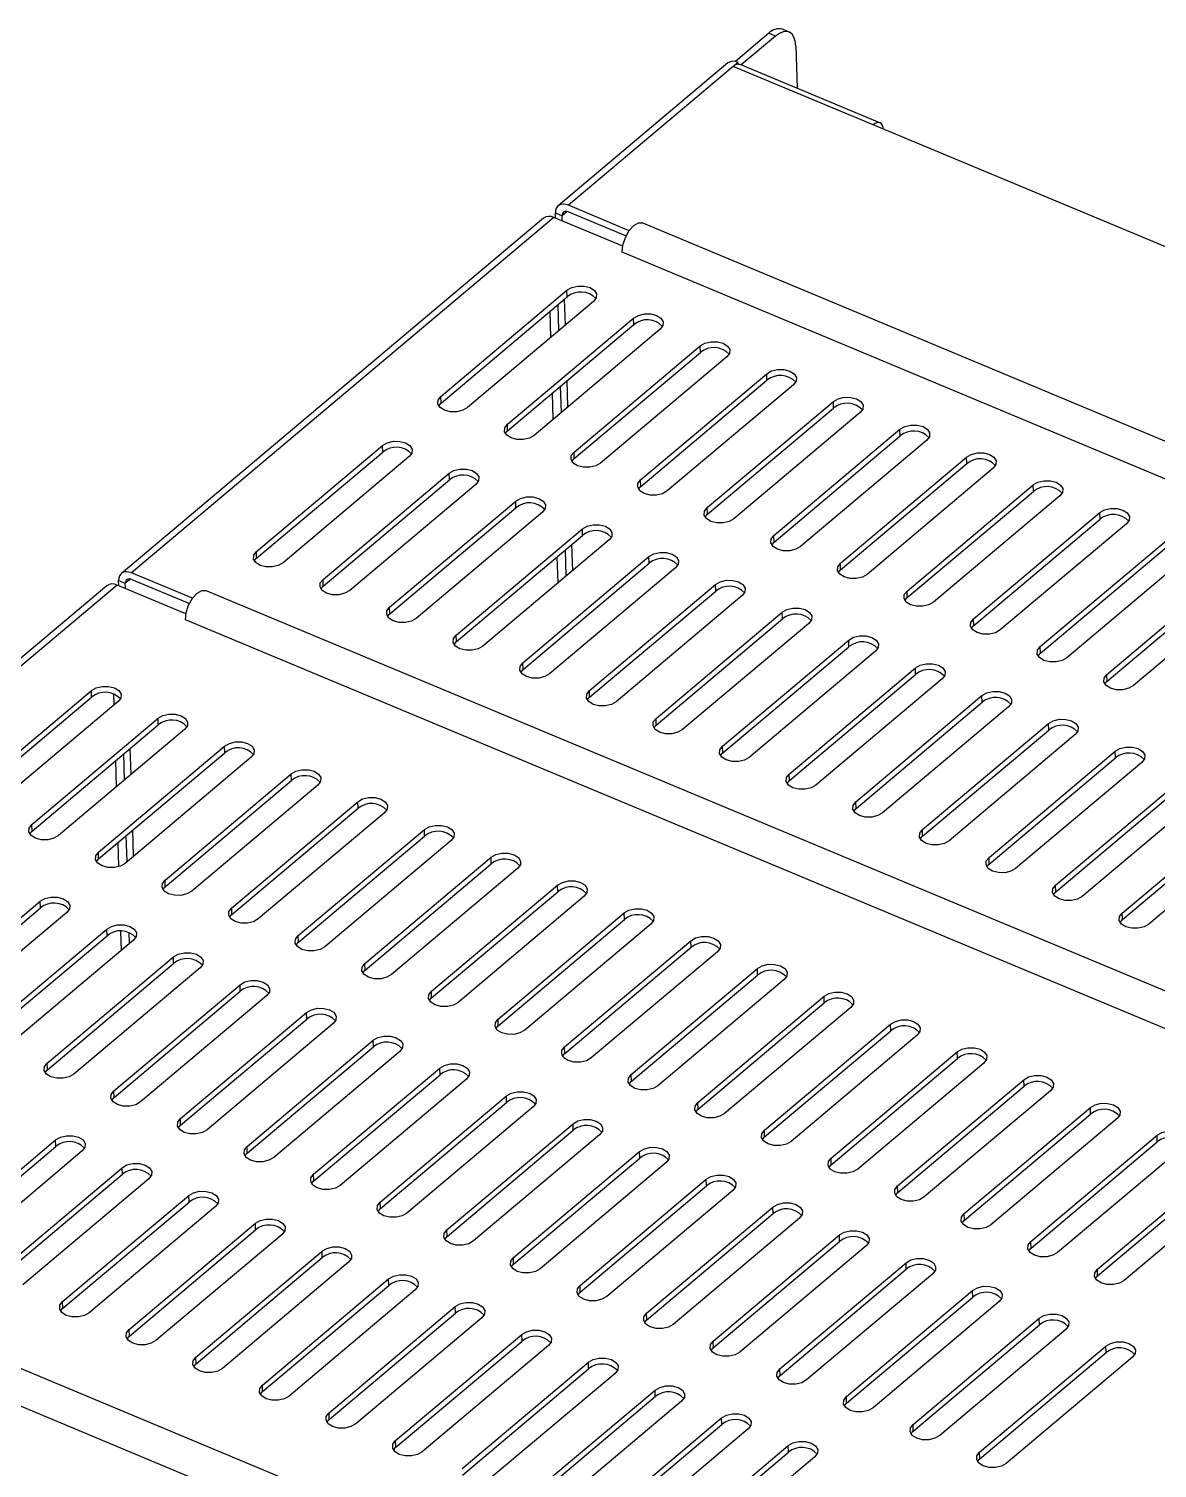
# Model space of a CAD drawing. Extents: x 0 to 841, y 0 to 594.
# Drawn here: x 682.89 to 717.11, y 159.68 to 203.32 of the extents above; entities that cross this region are included whole.
import ezdxf

# ---------------------------------------------------------------- set-up
doc = ezdxf.new("R2010")
doc.units = 0
doc.layers.get('0').update_dxf_attribs({"linetype": 'CONTINUOUS'})

msp = doc.modelspace()

# ---------------------------------------------------------------- linework, layer by layer
at = {"color": 7, "linetype": 'CONTINUOUS'}
for p, q in [((705.334, 203.182), (704.316, 202.326)), ((705.536, 203.098), (704.494, 202.222)), ((705.536, 203.098), (705.334, 203.182)), ((705.945, 203.22), (705.743, 203.305)), ((706.148, 202.793), (706.187, 201.516)), ((704.091, 202.282), (698.94, 197.949)), ((704.254, 202.176), (699.25, 197.967)), ((704.401, 202.3), (704.254, 202.176)), ((708.496, 200.406), (704.254, 202.176)), ((704.403, 202.246), (704.401, 202.3)), ((708.7, 200.467), (704.458, 202.237)), ((741.219, 186.754), (708.496, 200.406)), ((698.858, 197.735), (699.06, 197.651)), ((698.863, 197.573), (698.858, 197.735)), ((699.213, 197.78), (699.06, 197.651)), ((701.096, 197.197), (699.25, 197.967)), ((699.256, 197.766), (701.003, 197.038)), ((698.498, 197.578), (685.694, 186.806)), ((698.808, 197.595), (686.003, 186.824)), ((700.898, 196.723), (698.808, 197.595)), ((699.065, 197.488), (699.06, 197.651)), ((781.885, 163.889), (701.492, 197.431)), ((781.277, 163.003), (700.883, 196.544)), ((695.383, 192.172), (699.209, 195.391)), ((695.388, 191.971), (699.215, 195.19)), ((699.159, 194.332), (699.135, 195.123)), ((699.215, 195.19), (699.209, 195.391)), ((700.017, 195.053), (696.19, 191.834)), ((698.718, 193.96), (698.694, 194.752)), ((698.965, 194.168), (698.941, 194.96)), ((697.402, 191.329), (701.229, 194.548)), ((697.408, 191.129), (701.235, 194.348)), ((702.037, 194.211), (698.21, 190.992)), ((701.235, 194.348), (701.229, 194.548)), ((699.422, 190.486), (703.249, 193.705)), ((699.428, 190.286), (703.255, 193.505)), ((704.057, 193.368), (700.23, 190.149)), ((703.255, 193.505), (703.249, 193.705)), ((699.039, 191.688), (699.015, 192.48)), ((699.233, 191.852), (699.21, 192.644)), ((701.442, 189.643), (705.269, 192.862)), ((701.448, 189.443), (705.275, 192.662)), ((706.077, 192.525), (702.25, 189.306)), ((705.275, 192.662), (705.269, 192.862)), ((695.388, 191.971), (695.383, 192.172)), ((698.792, 191.481), (698.768, 192.272)), ((703.462, 188.801), (707.289, 192.02)), ((707.295, 191.819), (707.289, 192.02)), ((695.319, 191.889), (695.388, 191.971)), ((703.468, 188.6), (707.295, 191.819)), ((708.097, 191.682), (704.27, 188.463)), ((697.408, 191.129), (697.402, 191.329)), ((705.482, 187.958), (709.309, 191.177)), ((709.315, 190.977), (709.309, 191.177)), ((697.338, 191.046), (697.408, 191.129)), ((705.488, 187.758), (709.315, 190.977)), ((710.117, 190.84), (706.29, 187.621)), ((689.79, 187.467), (693.616, 190.686)), ((689.796, 187.267), (693.622, 190.486)), ((694.424, 190.349), (690.598, 187.13)), ((693.622, 190.486), (693.616, 190.686)), ((699.358, 190.203), (699.428, 190.286)), ((699.428, 190.286), (699.422, 190.486)), ((707.502, 187.115), (711.329, 190.334)), ((711.335, 190.134), (711.329, 190.334)), ((691.81, 186.624), (695.636, 189.843)), ((695.642, 189.643), (695.636, 189.843)), ((707.508, 186.915), (711.335, 190.134)), ((712.137, 189.997), (708.31, 186.778)), ((691.816, 186.424), (695.642, 189.643)), ((696.444, 189.506), (692.618, 186.287)), ((701.378, 189.361), (701.448, 189.443)), ((701.448, 189.443), (701.442, 189.643)), ((709.522, 186.272), (713.349, 189.491)), ((713.355, 189.291), (713.349, 189.491)), ((693.83, 185.781), (697.656, 189)), ((697.662, 188.8), (697.656, 189)), ((709.528, 186.072), (713.355, 189.291)), ((714.157, 189.154), (710.33, 185.935)), ((693.835, 185.581), (697.662, 188.8)), ((698.464, 188.663), (694.637, 185.444)), ((703.398, 188.518), (703.468, 188.6)), ((703.468, 188.6), (703.462, 188.801)), ((711.542, 185.43), (715.369, 188.649)), ((715.375, 188.448), (715.369, 188.649)), ((695.849, 184.939), (699.676, 188.158)), ((699.682, 187.957), (699.676, 188.158)), ((711.548, 185.229), (715.375, 188.448)), ((716.177, 188.311), (712.35, 185.092)), ((695.855, 184.738), (699.682, 187.957)), ((700.484, 187.82), (696.657, 184.601)), ((699.382, 186.893), (699.358, 187.685)), ((705.418, 187.675), (705.488, 187.758)), ((705.488, 187.758), (705.482, 187.958)), ((713.562, 184.587), (717.389, 187.806)), ((689.726, 187.184), (689.796, 187.267)), ((689.796, 187.267), (689.79, 187.467)), ((697.869, 184.096), (701.696, 187.315)), ((698.94, 186.522), (698.916, 187.313)), ((699.187, 186.729), (699.163, 187.521)), ((701.702, 187.115), (701.696, 187.315)), ((713.568, 184.387), (717.395, 187.606)), ((718.197, 187.469), (714.37, 184.25)), ((687.849, 186.054), (686.003, 186.824)), ((697.875, 183.896), (701.702, 187.115)), ((702.504, 186.978), (698.677, 183.759)), ((707.438, 186.832), (707.508, 186.915)), ((707.508, 186.915), (707.502, 187.115)), ((715.582, 183.744), (719.409, 186.963)), ((685.252, 186.435), (665.088, 169.473)), ((685.562, 186.452), (665.398, 169.491)), ((687.652, 185.581), (685.562, 186.452)), ((685.611, 186.592), (685.813, 186.508)), ((685.616, 186.43), (685.611, 186.592)), ((685.967, 186.637), (685.813, 186.508)), ((685.818, 186.346), (685.813, 186.508)), ((686.009, 186.624), (687.756, 185.895)), ((691.746, 186.341), (691.816, 186.424)), ((691.816, 186.424), (691.81, 186.624)), ((699.889, 183.253), (703.716, 186.472)), ((703.722, 186.272), (703.716, 186.472)), ((715.588, 183.544), (719.415, 186.763)), ((720.217, 186.626), (716.39, 183.407)), ((768.639, 152.746), (688.245, 186.288)), ((699.895, 183.053), (703.722, 186.272)), ((704.524, 186.135), (700.697, 182.916)), ((709.458, 185.99), (709.528, 186.072)), ((709.528, 186.072), (709.522, 186.272)), ((693.766, 185.499), (693.835, 185.581)), ((693.835, 185.581), (693.83, 185.781)), ((701.909, 182.41), (705.736, 185.629)), ((705.742, 185.429), (705.736, 185.629)), ((768.03, 151.86), (687.637, 185.402)), ((701.915, 182.21), (705.742, 185.429)), ((706.544, 185.292), (702.717, 182.073)), ((711.478, 185.147), (711.548, 185.229)), ((711.548, 185.229), (711.542, 185.43)), ((695.785, 184.656), (695.855, 184.738)), ((695.855, 184.738), (695.849, 184.939)), ((703.929, 181.568), (707.756, 184.787)), ((707.762, 184.586), (707.756, 184.787)), ((703.935, 181.367), (707.762, 184.586)), ((708.564, 184.449), (704.737, 181.23)), ((713.498, 184.304), (713.568, 184.387)), ((713.568, 184.387), (713.562, 184.587)), ((697.805, 183.813), (697.875, 183.896)), ((697.875, 183.896), (697.869, 184.096)), ((705.949, 180.725), (709.776, 183.944)), ((705.955, 180.525), (709.782, 183.744)), ((709.782, 183.744), (709.776, 183.944)), ((715.588, 183.544), (715.582, 183.744)), ((710.584, 183.607), (706.757, 180.388)), ((715.518, 183.461), (715.588, 183.544)), ((680.959, 180.038), (684.785, 183.257)), ((680.965, 179.838), (684.791, 183.057)), ((685.593, 182.92), (681.767, 179.701)), ((684.791, 183.057), (684.785, 183.257)), ((685.471, 182.817), (685.461, 183.147)), ((699.825, 182.97), (699.895, 183.053)), ((699.895, 183.053), (699.889, 183.253)), ((707.969, 179.882), (711.796, 183.101)), ((707.975, 179.682), (711.802, 182.901)), ((711.802, 182.901), (711.796, 183.101)), ((682.979, 179.196), (686.805, 182.415)), ((686.811, 182.214), (686.805, 182.415)), ((701.915, 182.21), (701.909, 182.41)), ((712.604, 182.764), (708.777, 179.545)), ((682.985, 178.995), (686.811, 182.214)), ((687.613, 182.078), (683.787, 178.858)), ((701.845, 182.128), (701.915, 182.21)), ((709.989, 179.039), (713.816, 182.258)), ((709.995, 178.839), (713.822, 182.058)), ((713.822, 182.058), (713.816, 182.258)), ((684.999, 178.353), (688.825, 181.572)), ((688.831, 181.372), (688.825, 181.572)), ((703.935, 181.367), (703.929, 181.568)), ((714.624, 181.921), (710.797, 178.702)), ((685.005, 178.153), (688.831, 181.372)), ((685.545, 180.338), (685.522, 181.13)), ((685.792, 180.546), (685.769, 181.337)), ((689.633, 181.235), (685.807, 178.016)), ((685.987, 180.709), (685.963, 181.501)), ((703.865, 181.285), (703.935, 181.367)), ((712.009, 178.197), (715.836, 181.416)), ((712.015, 177.996), (715.842, 181.215)), ((715.842, 181.215), (715.836, 181.416)), ((687.019, 177.51), (690.845, 180.729)), ((690.851, 180.529), (690.845, 180.729)), ((705.955, 180.525), (705.949, 180.725)), ((716.644, 181.078), (712.817, 177.859)), ((687.025, 177.31), (690.851, 180.529)), ((691.653, 180.392), (687.827, 177.173)), ((705.885, 180.442), (705.955, 180.525)), ((714.029, 177.354), (717.856, 180.573)), ((714.035, 177.154), (717.862, 180.373)), ((718.664, 180.236), (714.837, 177.017)), ((689.039, 176.667), (692.865, 179.886)), ((692.871, 179.686), (692.865, 179.886)), ((707.975, 179.682), (707.969, 179.882)), ((689.044, 176.467), (692.871, 179.686)), ((693.673, 179.549), (689.846, 176.33)), ((707.905, 179.599), (707.975, 179.682)), ((716.049, 176.511), (719.876, 179.73)), ((716.055, 176.311), (719.882, 179.53)), ((720.684, 179.393), (716.857, 176.174)), ((682.915, 178.913), (682.985, 178.995)), ((682.985, 178.995), (682.979, 179.196)), ((686.061, 178.23), (686.038, 179.022)), ((691.058, 175.825), (694.885, 179.044)), ((694.891, 178.843), (694.885, 179.044)), ((709.995, 178.839), (709.989, 179.039)), ((685.618, 177.918), (685.596, 178.65)), ((685.867, 178.066), (685.843, 178.858)), ((691.064, 175.624), (694.891, 178.843)), ((695.693, 178.706), (691.866, 175.487)), ((709.925, 178.757), (709.995, 178.839)), ((684.935, 178.07), (685.005, 178.153)), ((685.005, 178.153), (684.999, 178.353)), ((693.078, 174.982), (696.905, 178.201)), ((696.911, 178.001), (696.905, 178.201)), ((712.015, 177.996), (712.009, 178.197)), ((693.084, 174.782), (696.911, 178.001)), ((697.713, 177.864), (693.886, 174.645)), ((711.945, 177.914), (712.015, 177.996)), ((686.955, 177.227), (687.025, 177.31)), ((687.025, 177.31), (687.019, 177.51)), ((695.098, 174.139), (698.925, 177.358)), ((698.931, 177.158), (698.925, 177.358)), ((714.035, 177.154), (714.029, 177.354)), ((679.406, 173.648), (683.232, 176.867)), ((683.238, 176.667), (683.232, 176.867)), ((695.104, 173.939), (698.931, 177.158)), ((699.733, 177.021), (695.906, 173.802)), ((713.965, 177.071), (714.035, 177.154)), ((679.412, 173.448), (683.238, 176.667)), ((684.04, 176.53), (680.214, 173.311)), ((688.975, 176.385), (689.044, 176.467)), ((689.044, 176.467), (689.039, 176.667)), ((697.118, 173.296), (700.945, 176.515)), ((697.124, 173.096), (700.951, 176.315)), ((700.951, 176.315), (700.945, 176.515)), ((715.985, 176.228), (716.055, 176.311)), ((716.055, 176.311), (716.049, 176.511)), ((681.426, 172.805), (685.252, 176.024)), ((685.258, 175.824), (685.252, 176.024)), ((685.694, 175.379), (685.677, 175.955)), ((685.941, 175.587), (685.931, 175.913)), ((701.753, 176.178), (697.926, 172.959)), ((681.432, 172.605), (685.258, 175.824)), ((686.06, 175.687), (682.234, 172.468)), ((690.994, 175.542), (691.064, 175.624)), ((691.064, 175.624), (691.058, 175.825)), ((699.138, 172.454), (702.965, 175.673)), ((699.144, 172.253), (702.971, 175.472)), ((702.971, 175.472), (702.965, 175.673)), ((683.446, 171.963), (687.272, 175.182)), ((687.278, 174.981), (687.272, 175.182)), ((703.773, 175.335), (699.946, 172.116)), ((683.452, 171.762), (687.278, 174.981)), ((688.08, 174.845), (684.254, 171.626)), ((693.014, 174.699), (693.084, 174.782)), ((693.084, 174.782), (693.078, 174.982)), ((701.158, 171.611), (704.985, 174.83)), ((701.164, 171.411), (704.991, 174.63)), ((704.991, 174.63), (704.985, 174.83)), ((685.466, 171.12), (689.292, 174.339)), ((685.472, 170.92), (689.298, 174.139)), ((689.298, 174.139), (689.292, 174.339)), ((695.104, 173.939), (695.098, 174.139)), ((705.793, 174.493), (701.966, 171.274)), ((690.1, 174.002), (686.274, 170.783)), ((695.034, 173.856), (695.104, 173.939)), ((703.178, 170.768), (707.005, 173.987)), ((703.184, 170.568), (707.011, 173.787)), ((707.011, 173.787), (707.005, 173.987)), ((687.486, 170.277), (691.312, 173.496)), ((687.491, 170.077), (691.318, 173.296)), ((691.318, 173.296), (691.312, 173.496)), ((697.124, 173.096), (697.118, 173.296)), ((707.813, 173.65), (703.986, 170.431)), ((692.12, 173.159), (688.293, 169.94)), ((697.054, 173.014), (697.124, 173.096)), ((705.198, 169.925), (709.025, 173.144)), ((705.204, 169.725), (709.031, 172.944)), ((709.833, 172.807), (706.006, 169.588)), ((709.031, 172.944), (709.025, 173.144)), ((689.505, 169.434), (693.332, 172.653)), ((689.511, 169.234), (693.338, 172.453)), ((693.338, 172.453), (693.332, 172.653)), ((699.144, 172.253), (699.138, 172.454)), ((683.452, 171.762), (683.446, 171.963)), ((694.14, 172.316), (690.313, 169.097)), ((699.074, 172.171), (699.144, 172.253)), ((707.218, 169.083), (711.045, 172.302)), ((707.224, 168.882), (711.051, 172.101)), ((711.853, 171.964), (708.026, 168.745)), ((711.051, 172.101), (711.045, 172.302)), ((683.382, 171.68), (683.452, 171.762)), ((691.525, 168.592), (695.352, 171.811)), ((691.531, 168.391), (695.358, 171.61)), ((695.358, 171.61), (695.352, 171.811)), ((701.164, 171.411), (701.158, 171.611)), ((685.472, 170.92), (685.466, 171.12)), ((696.16, 171.473), (692.333, 168.254)), ((701.094, 171.328), (701.164, 171.411)), ((709.238, 168.24), (713.065, 171.459)), ((709.244, 168.04), (713.071, 171.259)), ((713.873, 171.122), (710.046, 167.903)), ((713.071, 171.259), (713.065, 171.459)), ((685.402, 170.837), (685.472, 170.92)), ((693.545, 167.749), (697.372, 170.968)), ((693.551, 167.549), (697.378, 170.768)), ((698.18, 170.631), (694.353, 167.412)), ((697.378, 170.768), (697.372, 170.968)), ((703.184, 170.568), (703.178, 170.768)), ((687.491, 170.077), (687.486, 170.277)), ((703.114, 170.485), (703.184, 170.568)), ((711.258, 167.397), (715.085, 170.616)), ((711.264, 167.197), (715.091, 170.416)), ((715.893, 170.279), (712.066, 167.06)), ((715.091, 170.416), (715.085, 170.616)), ((687.422, 169.994), (687.491, 170.077)), ((695.565, 166.906), (699.392, 170.125)), ((695.571, 166.706), (699.398, 169.925)), ((700.2, 169.788), (696.373, 166.569)), ((699.398, 169.925), (699.392, 170.125)), ((705.204, 169.725), (705.198, 169.925)), ((713.278, 166.554), (717.105, 169.773)), ((717.111, 169.573), (717.105, 169.773)), ((679.873, 166.415), (683.699, 169.634)), ((679.879, 166.215), (683.705, 169.434)), ((683.705, 169.434), (683.699, 169.634)), ((689.511, 169.234), (689.505, 169.434)), ((705.134, 169.643), (705.204, 169.725)), ((713.284, 166.354), (717.111, 169.573)), ((717.913, 169.436), (714.086, 166.217)), ((748.034, 135.413), (667.64, 168.955)), ((684.507, 169.297), (680.681, 166.078)), ((689.441, 169.152), (689.511, 169.234)), ((697.585, 166.063), (701.412, 169.282)), ((697.591, 165.863), (701.418, 169.082)), ((702.22, 168.945), (698.393, 165.726)), ((701.418, 169.082), (701.412, 169.282)), ((707.154, 168.8), (707.224, 168.882)), ((707.224, 168.882), (707.218, 169.083)), ((715.298, 165.711), (719.124, 168.931)), ((681.893, 165.572), (685.719, 168.791)), ((681.899, 165.372), (685.725, 168.591)), ((686.527, 168.454), (682.701, 165.235)), ((685.725, 168.591), (685.719, 168.791)), ((691.531, 168.391), (691.525, 168.592)), ((715.304, 165.511), (719.13, 168.73)), ((719.932, 168.593), (716.106, 165.374)), ((747.425, 134.527), (667.031, 168.068)), ((691.461, 168.309), (691.531, 168.391)), ((699.605, 165.221), (703.432, 168.44)), ((699.611, 165.02), (703.438, 168.239)), ((704.24, 168.102), (700.413, 164.883)), ((703.438, 168.239), (703.432, 168.44)), ((709.174, 167.957), (709.244, 168.04)), ((709.244, 168.04), (709.238, 168.24)), ((683.913, 164.73), (687.739, 167.949)), ((683.919, 164.529), (687.745, 167.748)), ((688.547, 167.612), (684.721, 164.393)), ((687.745, 167.748), (687.739, 167.949)), ((693.551, 167.549), (693.545, 167.749)), ((701.625, 164.378), (705.452, 167.597)), ((705.458, 167.397), (705.452, 167.597)), ((693.481, 167.466), (693.551, 167.549)), ((701.631, 164.178), (705.458, 167.397)), ((706.26, 167.26), (702.433, 164.041)), ((711.194, 167.114), (711.264, 167.197)), ((711.264, 167.197), (711.258, 167.397)), ((685.932, 163.887), (689.759, 167.106)), ((685.938, 163.687), (689.765, 166.906)), ((690.567, 166.769), (686.74, 163.55)), ((689.765, 166.906), (689.759, 167.106)), ((695.501, 166.623), (695.571, 166.706)), ((695.571, 166.706), (695.565, 166.906)), ((703.645, 163.535), (707.472, 166.754)), ((707.478, 166.554), (707.472, 166.754)), ((687.952, 163.044), (691.779, 166.263)), ((691.785, 166.063), (691.779, 166.263)), ((703.651, 163.335), (707.478, 166.554)), ((708.28, 166.417), (704.453, 163.198)), ((713.214, 166.272), (713.284, 166.354)), ((713.284, 166.354), (713.278, 166.554)), ((687.958, 162.844), (691.785, 166.063)), ((692.587, 165.926), (688.76, 162.707)), ((697.521, 165.781), (697.591, 165.863)), ((697.591, 165.863), (697.585, 166.063)), ((705.665, 162.692), (709.492, 165.911)), ((709.498, 165.711), (709.492, 165.911)), ((689.972, 162.201), (693.799, 165.42)), ((693.805, 165.22), (693.799, 165.42)), ((705.671, 162.492), (709.498, 165.711)), ((710.3, 165.574), (706.473, 162.355)), ((715.234, 165.429), (715.304, 165.511)), ((715.304, 165.511), (715.298, 165.711)), ((689.978, 162.001), (693.805, 165.22)), ((694.607, 165.083), (690.78, 161.864)), ((699.541, 164.938), (699.611, 165.02)), ((699.611, 165.02), (699.605, 165.221)), ((707.685, 161.85), (711.512, 165.069)), ((711.518, 164.868), (711.512, 165.069)), ((683.849, 164.447), (683.919, 164.529)), ((683.919, 164.529), (683.913, 164.73)), ((691.992, 161.359), (695.819, 164.578)), ((695.825, 164.377), (695.819, 164.578)), ((707.691, 161.649), (711.518, 164.868)), ((712.32, 164.731), (708.493, 161.512)), ((691.998, 161.158), (695.825, 164.377)), ((696.627, 164.241), (692.8, 161.021)), ((701.561, 164.095), (701.631, 164.178)), ((701.631, 164.178), (701.625, 164.378)), ((709.705, 161.007), (713.532, 164.226)), ((713.538, 164.026), (713.532, 164.226)), ((685.869, 163.604), (685.938, 163.687)), ((685.938, 163.687), (685.932, 163.887)), ((694.012, 160.516), (697.839, 163.735)), ((697.845, 163.535), (697.839, 163.735)), ((709.711, 160.807), (713.538, 164.026)), ((714.34, 163.889), (710.513, 160.67)), ((694.018, 160.316), (697.845, 163.535)), ((698.647, 163.398), (694.82, 160.179)), ((703.581, 163.252), (703.651, 163.335)), ((703.651, 163.335), (703.645, 163.535)), ((711.725, 160.164), (715.552, 163.383)), ((715.558, 163.183), (715.552, 163.383)), ((687.888, 162.761), (687.958, 162.844)), ((687.958, 162.844), (687.952, 163.044)), ((696.032, 159.673), (699.859, 162.892)), ((699.865, 162.692), (699.859, 162.892)), ((711.731, 159.964), (715.558, 163.183)), ((716.36, 163.046), (712.533, 159.827)), ((696.038, 159.473), (699.865, 162.692)), ((700.667, 162.555), (696.84, 159.336)), ((705.601, 162.41), (705.671, 162.492)), ((705.671, 162.492), (705.665, 162.692)), ((689.908, 161.919), (689.978, 162.001)), ((689.978, 162.001), (689.972, 162.201)), ((698.052, 158.83), (701.879, 162.049)), ((701.885, 161.849), (701.879, 162.049)), ((698.058, 158.63), (701.885, 161.849)), ((702.687, 161.712), (698.86, 158.493)), ((707.621, 161.567), (707.691, 161.649)), ((707.691, 161.649), (707.685, 161.85)), ((691.928, 161.076), (691.998, 161.158)), ((691.998, 161.158), (691.992, 161.359)), ((700.072, 157.988), (703.899, 161.207)), ((703.905, 161.006), (703.899, 161.207)), ((700.078, 157.787), (703.905, 161.006)), ((704.707, 160.869), (700.88, 157.65)), ((709.641, 160.724), (709.711, 160.807)), ((709.711, 160.807), (709.705, 161.007)), ((693.948, 160.233), (694.018, 160.316)), ((694.018, 160.316), (694.012, 160.516)), ((702.092, 157.145), (705.919, 160.364)), ((702.098, 156.945), (705.925, 160.164)), ((705.925, 160.164), (705.919, 160.364)), ((711.731, 159.964), (711.725, 160.164)), ((706.727, 160.027), (702.9, 156.808)), ((711.661, 159.881), (711.731, 159.964))]:
    msp.add_line(p, q, dxfattribs=at)
at = {"color": 7, "linetype": 'CONTINUOUS', "flags": 128}
for points in [[(706.148, 202.793), (706.132, 202.939), (706.094, 203.061), (706.036, 203.154), (705.959, 203.214), (705.867, 203.238), (705.763, 203.227), (705.651, 203.179), (705.536, 203.098)], [(704.403, 202.246), (704.436, 202.244), (704.458, 202.237)], [(708.801, 200.279), (708.794, 200.327), (708.775, 200.388), (708.746, 200.434), (708.708, 200.464), (708.661, 200.476), (708.609, 200.471), (708.554, 200.447), (708.496, 200.406)], [(699.25, 197.967), (699.171, 197.992), (699.096, 198.001), (699.027, 197.993), (698.968, 197.969), (698.919, 197.929), (698.884, 197.875), (698.863, 197.81), (698.858, 197.735)], [(699.256, 197.766), (699.217, 197.779), (699.179, 197.783), (699.145, 197.78), (699.115, 197.767), (699.091, 197.748), (699.073, 197.721), (699.063, 197.688), (699.06, 197.651)], [(700.883, 196.544), (700.905, 196.759), (700.98, 196.989), (701.096, 197.198), (701.236, 197.354), (701.378, 197.435), (701.492, 197.431)], [(699.209, 195.391), (699.353, 195.473), (699.536, 195.516), (699.731, 195.515), (699.908, 195.47), (700.04, 195.386), (700.107, 195.278), (700.099, 195.161), (700.017, 195.053)], [(701.229, 194.548), (701.373, 194.63), (701.556, 194.674), (701.751, 194.673), (701.928, 194.627), (702.06, 194.544), (702.127, 194.435), (702.119, 194.318), (702.037, 194.211)], [(703.249, 193.705), (703.393, 193.787), (703.576, 193.831), (703.77, 193.83), (703.947, 193.784), (704.08, 193.701), (704.147, 193.592), (704.139, 193.476), (704.057, 193.368)], [(705.269, 192.862), (705.412, 192.944), (705.596, 192.988), (705.79, 192.987), (705.967, 192.941), (706.1, 192.858), (706.167, 192.75), (706.159, 192.633), (706.077, 192.525)], [(696.19, 191.834), (696.047, 191.753), (695.864, 191.709), (695.669, 191.71), (695.492, 191.755), (695.36, 191.839), (695.293, 191.947), (695.301, 192.064), (695.383, 192.172)], [(707.289, 192.02), (707.432, 192.101), (707.615, 192.145), (707.81, 192.144), (707.987, 192.099), (708.12, 192.015), (708.187, 191.907), (708.179, 191.79), (708.097, 191.682)], [(698.21, 190.992), (698.067, 190.91), (697.884, 190.866), (697.689, 190.867), (697.512, 190.913), (697.38, 190.996), (697.313, 191.104), (697.321, 191.221), (697.402, 191.329)], [(709.309, 191.177), (709.452, 191.259), (709.635, 191.303), (709.83, 191.302), (710.007, 191.256), (710.139, 191.173), (710.207, 191.064), (710.199, 190.947), (710.117, 190.84)], [(693.616, 190.686), (693.76, 190.768), (693.943, 190.812), (694.138, 190.811), (694.315, 190.765), (694.447, 190.682), (694.514, 190.573), (694.506, 190.456), (694.424, 190.349)], [(700.23, 190.149), (700.087, 190.067), (699.904, 190.023), (699.709, 190.024), (699.532, 190.07), (699.4, 190.153), (699.333, 190.262), (699.34, 190.378), (699.422, 190.486)], [(711.329, 190.334), (711.472, 190.416), (711.655, 190.46), (711.85, 190.459), (712.027, 190.413), (712.159, 190.33), (712.227, 190.221), (712.219, 190.105), (712.137, 189.997)], [(695.636, 189.843), (695.78, 189.925), (695.963, 189.969), (696.158, 189.968), (696.335, 189.922), (696.467, 189.839), (696.534, 189.73), (696.526, 189.614), (696.444, 189.506)], [(702.25, 189.306), (702.107, 189.224), (701.924, 189.18), (701.729, 189.181), (701.552, 189.227), (701.42, 189.31), (701.353, 189.419), (701.36, 189.536), (701.442, 189.643)], [(713.349, 189.491), (713.492, 189.573), (713.675, 189.617), (713.87, 189.616), (714.047, 189.57), (714.179, 189.487), (714.247, 189.379), (714.239, 189.262), (714.157, 189.154)], [(697.656, 189), (697.8, 189.082), (697.983, 189.126), (698.178, 189.125), (698.355, 189.079), (698.487, 188.996), (698.554, 188.888), (698.546, 188.771), (698.464, 188.663)], [(704.27, 188.463), (704.127, 188.382), (703.944, 188.338), (703.749, 188.339), (703.572, 188.384), (703.44, 188.468), (703.372, 188.576), (703.38, 188.693), (703.462, 188.801)], [(715.369, 188.649), (715.512, 188.73), (715.695, 188.774), (715.89, 188.773), (716.067, 188.728), (716.199, 188.644), (716.267, 188.536), (716.259, 188.419), (716.177, 188.311)], [(699.676, 188.158), (699.82, 188.24), (700.003, 188.283), (700.198, 188.282), (700.375, 188.237), (700.507, 188.153), (700.574, 188.045), (700.566, 187.928), (700.484, 187.82)], [(706.29, 187.621), (706.147, 187.539), (705.964, 187.495), (705.769, 187.496), (705.592, 187.542), (705.46, 187.625), (705.392, 187.733), (705.4, 187.85), (705.482, 187.958)], [(690.598, 187.13), (690.454, 187.048), (690.271, 187.004), (690.076, 187.005), (689.899, 187.051), (689.767, 187.134), (689.7, 187.242), (689.708, 187.359), (689.79, 187.467)], [(701.696, 187.315), (701.84, 187.397), (702.023, 187.441), (702.217, 187.44), (702.394, 187.394), (702.527, 187.311), (702.594, 187.202), (702.586, 187.085), (702.504, 186.978)], [(686.003, 186.824), (685.925, 186.849), (685.85, 186.858), (685.781, 186.85), (685.721, 186.826), (685.673, 186.786), (685.638, 186.732), (685.617, 186.667), (685.611, 186.592)], [(708.31, 186.778), (708.167, 186.696), (707.984, 186.652), (707.789, 186.653), (707.612, 186.699), (707.48, 186.782), (707.412, 186.891), (707.42, 187.007), (707.502, 187.115)], [(686.009, 186.624), (685.97, 186.636), (685.933, 186.641), (685.898, 186.637), (685.868, 186.625), (685.844, 186.605), (685.827, 186.578), (685.816, 186.545), (685.813, 186.508)], [(692.618, 186.287), (692.474, 186.205), (692.291, 186.161), (692.096, 186.162), (691.919, 186.208), (691.787, 186.291), (691.72, 186.4), (691.728, 186.517), (691.81, 186.624)], [(703.716, 186.472), (703.859, 186.554), (704.043, 186.598), (704.237, 186.597), (704.414, 186.551), (704.547, 186.468), (704.614, 186.359), (704.606, 186.243), (704.524, 186.135)], [(687.637, 185.402), (687.659, 185.617), (687.734, 185.846), (687.85, 186.055), (687.99, 186.212), (688.132, 186.292), (688.245, 186.288)], [(710.33, 185.935), (710.187, 185.853), (710.004, 185.809), (709.809, 185.81), (709.632, 185.856), (709.5, 185.939), (709.432, 186.048), (709.44, 186.165), (709.522, 186.272)], [(694.637, 185.444), (694.494, 185.362), (694.311, 185.319), (694.116, 185.32), (693.939, 185.365), (693.807, 185.449), (693.74, 185.557), (693.748, 185.674), (693.83, 185.781)], [(705.736, 185.629), (705.879, 185.711), (706.062, 185.755), (706.257, 185.754), (706.434, 185.708), (706.567, 185.625), (706.634, 185.517), (706.626, 185.4), (706.544, 185.292)], [(712.35, 185.092), (712.207, 185.01), (712.024, 184.967), (711.829, 184.968), (711.652, 185.013), (711.519, 185.097), (711.452, 185.205), (711.46, 185.322), (711.542, 185.43)], [(696.657, 184.601), (696.514, 184.52), (696.331, 184.476), (696.136, 184.477), (695.959, 184.522), (695.827, 184.606), (695.76, 184.714), (695.768, 184.831), (695.849, 184.939)], [(707.756, 184.787), (707.899, 184.869), (708.082, 184.912), (708.277, 184.911), (708.454, 184.866), (708.586, 184.782), (708.654, 184.674), (708.646, 184.557), (708.564, 184.449)], [(714.37, 184.25), (714.227, 184.168), (714.044, 184.124), (713.849, 184.125), (713.672, 184.171), (713.539, 184.254), (713.472, 184.362), (713.48, 184.479), (713.562, 184.587)], [(698.677, 183.759), (698.534, 183.677), (698.351, 183.633), (698.156, 183.634), (697.979, 183.68), (697.847, 183.763), (697.78, 183.871), (697.787, 183.988), (697.869, 184.096)], [(709.776, 183.944), (709.919, 184.026), (710.102, 184.07), (710.297, 184.069), (710.474, 184.023), (710.606, 183.94), (710.674, 183.831), (710.666, 183.714), (710.584, 183.607)], [(716.39, 183.407), (716.247, 183.325), (716.063, 183.281), (715.869, 183.282), (715.692, 183.328), (715.559, 183.411), (715.492, 183.52), (715.5, 183.636), (715.582, 183.744)], [(684.785, 183.257), (684.929, 183.339), (685.112, 183.383), (685.307, 183.382), (685.484, 183.336), (685.616, 183.253), (685.683, 183.145), (685.675, 183.028), (685.593, 182.92)], [(700.697, 182.916), (700.554, 182.834), (700.371, 182.79), (700.176, 182.791), (699.999, 182.837), (699.867, 182.92), (699.8, 183.029), (699.807, 183.145), (699.889, 183.253)], [(711.796, 183.101), (711.939, 183.183), (712.122, 183.227), (712.317, 183.226), (712.494, 183.18), (712.626, 183.097), (712.694, 182.988), (712.686, 182.872), (712.604, 182.764)], [(686.805, 182.415), (686.949, 182.497), (687.132, 182.54), (687.327, 182.539), (687.504, 182.494), (687.636, 182.41), (687.703, 182.302), (687.695, 182.185), (687.613, 182.078)], [(702.717, 182.073), (702.574, 181.991), (702.391, 181.947), (702.196, 181.948), (702.019, 181.994), (701.887, 182.077), (701.819, 182.186), (701.827, 182.303), (701.909, 182.41)], [(713.816, 182.258), (713.959, 182.34), (714.142, 182.384), (714.337, 182.383), (714.514, 182.337), (714.646, 182.254), (714.714, 182.146), (714.706, 182.029), (714.624, 181.921)], [(688.825, 181.572), (688.969, 181.654), (689.152, 181.698), (689.347, 181.697), (689.524, 181.651), (689.656, 181.568), (689.723, 181.459), (689.715, 181.342), (689.633, 181.235)], [(704.737, 181.23), (704.594, 181.149), (704.411, 181.105), (704.216, 181.106), (704.039, 181.151), (703.907, 181.235), (703.839, 181.343), (703.847, 181.46), (703.929, 181.568)], [(715.836, 181.416), (715.979, 181.497), (716.162, 181.541), (716.357, 181.54), (716.534, 181.495), (716.666, 181.411), (716.734, 181.303), (716.726, 181.186), (716.644, 181.078)], [(690.845, 180.729), (690.989, 180.811), (691.172, 180.855), (691.367, 180.854), (691.544, 180.808), (691.676, 180.725), (691.743, 180.616), (691.735, 180.5), (691.653, 180.392)], [(706.757, 180.388), (706.614, 180.306), (706.431, 180.262), (706.236, 180.263), (706.059, 180.309), (705.927, 180.392), (705.859, 180.5), (705.867, 180.617), (705.949, 180.725)], [(692.865, 179.886), (693.009, 179.968), (693.192, 180.012), (693.387, 180.011), (693.564, 179.965), (693.696, 179.882), (693.763, 179.774), (693.755, 179.657), (693.673, 179.549)], [(708.777, 179.545), (708.634, 179.463), (708.451, 179.419), (708.256, 179.42), (708.079, 179.466), (707.947, 179.549), (707.879, 179.658), (707.887, 179.774), (707.969, 179.882)], [(683.787, 178.858), (683.643, 178.777), (683.46, 178.733), (683.265, 178.734), (683.088, 178.779), (682.956, 178.863), (682.889, 178.971), (682.897, 179.088), (682.979, 179.196)], [(694.885, 179.044), (695.029, 179.126), (695.212, 179.169), (695.407, 179.168), (695.584, 179.123), (695.716, 179.039), (695.783, 178.931), (695.775, 178.814), (695.693, 178.706)], [(710.797, 178.702), (710.654, 178.62), (710.471, 178.576), (710.276, 178.577), (710.099, 178.623), (709.966, 178.706), (709.899, 178.815), (709.907, 178.932), (709.989, 179.039)], [(685.807, 178.016), (685.663, 177.934), (685.48, 177.89), (685.285, 177.891), (685.108, 177.937), (684.976, 178.02), (684.909, 178.128), (684.917, 178.245), (684.999, 178.353)], [(696.905, 178.201), (697.049, 178.283), (697.232, 178.327), (697.426, 178.326), (697.603, 178.28), (697.736, 178.197), (697.803, 178.088), (697.795, 177.971), (697.713, 177.864)], [(712.817, 177.859), (712.674, 177.777), (712.491, 177.734), (712.296, 177.735), (712.119, 177.78), (711.986, 177.864), (711.919, 177.972), (711.927, 178.089), (712.009, 178.197)], [(687.827, 177.173), (687.683, 177.091), (687.5, 177.047), (687.305, 177.048), (687.128, 177.094), (686.996, 177.177), (686.929, 177.286), (686.937, 177.402), (687.019, 177.51)], [(698.925, 177.358), (699.068, 177.44), (699.252, 177.484), (699.446, 177.483), (699.623, 177.437), (699.756, 177.354), (699.823, 177.245), (699.815, 177.129), (699.733, 177.021)], [(714.837, 177.017), (714.694, 176.935), (714.51, 176.891), (714.316, 176.892), (714.139, 176.938), (714.006, 177.021), (713.939, 177.129), (713.947, 177.246), (714.029, 177.354)], [(683.232, 176.867), (683.376, 176.949), (683.559, 176.993), (683.754, 176.992), (683.931, 176.946), (684.063, 176.863), (684.13, 176.754), (684.122, 176.638), (684.04, 176.53)], [(689.846, 176.33), (689.703, 176.248), (689.52, 176.204), (689.325, 176.206), (689.148, 176.251), (689.016, 176.335), (688.949, 176.443), (688.957, 176.56), (689.039, 176.667)], [(700.945, 176.515), (701.088, 176.597), (701.271, 176.641), (701.466, 176.64), (701.643, 176.594), (701.776, 176.511), (701.843, 176.403), (701.835, 176.286), (701.753, 176.178)], [(716.857, 176.174), (716.713, 176.092), (716.53, 176.048), (716.336, 176.049), (716.159, 176.095), (716.026, 176.178), (715.959, 176.287), (715.967, 176.403), (716.049, 176.511)], [(685.252, 176.024), (685.396, 176.106), (685.579, 176.15), (685.774, 176.149), (685.951, 176.103), (686.083, 176.02), (686.15, 175.912), (686.142, 175.795), (686.06, 175.687)], [(691.866, 175.487), (691.723, 175.406), (691.54, 175.362), (691.345, 175.363), (691.168, 175.408), (691.036, 175.492), (690.969, 175.6), (690.977, 175.717), (691.058, 175.825)], [(702.965, 175.673), (703.108, 175.754), (703.291, 175.798), (703.486, 175.797), (703.663, 175.752), (703.795, 175.668), (703.863, 175.56), (703.855, 175.443), (703.773, 175.335)], [(687.272, 175.182), (687.416, 175.264), (687.599, 175.307), (687.794, 175.306), (687.971, 175.261), (688.103, 175.177), (688.17, 175.069), (688.162, 174.952), (688.08, 174.845)], [(693.886, 174.645), (693.743, 174.563), (693.56, 174.519), (693.365, 174.52), (693.188, 174.566), (693.056, 174.649), (692.989, 174.757), (692.996, 174.874), (693.078, 174.982)], [(704.985, 174.83), (705.128, 174.912), (705.311, 174.956), (705.506, 174.955), (705.683, 174.909), (705.815, 174.826), (705.883, 174.717), (705.875, 174.6), (705.793, 174.493)], [(689.292, 174.339), (689.436, 174.421), (689.619, 174.465), (689.814, 174.464), (689.991, 174.418), (690.123, 174.335), (690.19, 174.226), (690.182, 174.109), (690.1, 174.002)], [(695.906, 173.802), (695.763, 173.72), (695.58, 173.676), (695.385, 173.677), (695.208, 173.723), (695.076, 173.806), (695.009, 173.915), (695.016, 174.031), (695.098, 174.139)], [(707.005, 173.987), (707.148, 174.069), (707.331, 174.113), (707.526, 174.112), (707.703, 174.066), (707.835, 173.983), (707.903, 173.874), (707.895, 173.758), (707.813, 173.65)], [(691.312, 173.496), (691.456, 173.578), (691.639, 173.622), (691.834, 173.621), (692.011, 173.575), (692.143, 173.492), (692.21, 173.383), (692.202, 173.267), (692.12, 173.159)], [(697.926, 172.959), (697.783, 172.877), (697.6, 172.833), (697.405, 172.834), (697.228, 172.88), (697.096, 172.963), (697.028, 173.072), (697.036, 173.189), (697.118, 173.296)], [(709.025, 173.144), (709.168, 173.226), (709.351, 173.27), (709.546, 173.269), (709.723, 173.223), (709.855, 173.14), (709.923, 173.032), (709.915, 172.915), (709.833, 172.807)], [(693.332, 172.653), (693.476, 172.735), (693.659, 172.779), (693.854, 172.778), (694.031, 172.732), (694.163, 172.649), (694.23, 172.541), (694.222, 172.424), (694.14, 172.316)], [(699.946, 172.116), (699.803, 172.035), (699.62, 171.991), (699.425, 171.992), (699.248, 172.037), (699.116, 172.121), (699.048, 172.229), (699.056, 172.346), (699.138, 172.454)], [(711.045, 172.302), (711.188, 172.383), (711.371, 172.427), (711.566, 172.426), (711.743, 172.381), (711.875, 172.297), (711.943, 172.189), (711.935, 172.072), (711.853, 171.964)], [(684.254, 171.626), (684.11, 171.544), (683.927, 171.5), (683.732, 171.501), (683.555, 171.546), (683.423, 171.63), (683.356, 171.738), (683.364, 171.855), (683.446, 171.963)], [(695.352, 171.811), (695.496, 171.893), (695.679, 171.936), (695.873, 171.935), (696.05, 171.89), (696.183, 171.806), (696.25, 171.698), (696.242, 171.581), (696.16, 171.473)], [(701.966, 171.274), (701.823, 171.192), (701.64, 171.148), (701.445, 171.149), (701.268, 171.195), (701.136, 171.278), (701.068, 171.386), (701.076, 171.503), (701.158, 171.611)], [(713.065, 171.459), (713.208, 171.541), (713.391, 171.585), (713.586, 171.583), (713.763, 171.538), (713.895, 171.454), (713.962, 171.346), (713.955, 171.229), (713.873, 171.122)], [(686.274, 170.783), (686.13, 170.701), (685.947, 170.657), (685.752, 170.658), (685.575, 170.704), (685.443, 170.787), (685.376, 170.895), (685.384, 171.012), (685.466, 171.12)], [(697.372, 170.968), (697.515, 171.05), (697.699, 171.094), (697.893, 171.093), (698.07, 171.047), (698.203, 170.964), (698.27, 170.855), (698.262, 170.738), (698.18, 170.631)], [(703.986, 170.431), (703.843, 170.349), (703.66, 170.305), (703.465, 170.306), (703.288, 170.352), (703.156, 170.435), (703.088, 170.544), (703.096, 170.66), (703.178, 170.768)], [(715.085, 170.616), (715.228, 170.698), (715.411, 170.742), (715.606, 170.741), (715.783, 170.695), (715.915, 170.612), (715.982, 170.503), (715.974, 170.387), (715.893, 170.279)], [(688.293, 169.94), (688.15, 169.858), (687.967, 169.814), (687.772, 169.815), (687.595, 169.861), (687.463, 169.944), (687.396, 170.053), (687.404, 170.17), (687.486, 170.277)], [(699.392, 170.125), (699.535, 170.207), (699.718, 170.251), (699.913, 170.25), (700.09, 170.204), (700.223, 170.121), (700.29, 170.012), (700.282, 169.896), (700.2, 169.788)], [(683.699, 169.634), (683.843, 169.716), (684.026, 169.76), (684.221, 169.759), (684.398, 169.713), (684.53, 169.63), (684.597, 169.522), (684.589, 169.405), (684.507, 169.297)], [(706.006, 169.588), (705.863, 169.506), (705.68, 169.462), (705.485, 169.463), (705.308, 169.509), (705.175, 169.592), (705.108, 169.701), (705.116, 169.818), (705.198, 169.925)], [(717.105, 169.773), (717.248, 169.855), (717.431, 169.899), (717.626, 169.898), (717.803, 169.852), (717.935, 169.769), (718.002, 169.661), (717.994, 169.544), (717.913, 169.436)], [(690.313, 169.097), (690.17, 169.015), (689.987, 168.972), (689.792, 168.973), (689.615, 169.018), (689.483, 169.102), (689.416, 169.21), (689.424, 169.327), (689.505, 169.434)], [(701.412, 169.282), (701.555, 169.364), (701.738, 169.408), (701.933, 169.407), (702.11, 169.361), (702.242, 169.278), (702.31, 169.17), (702.302, 169.053), (702.22, 168.945)], [(685.719, 168.791), (685.863, 168.873), (686.046, 168.917), (686.241, 168.916), (686.418, 168.87), (686.55, 168.787), (686.617, 168.679), (686.609, 168.562), (686.527, 168.454)], [(708.026, 168.745), (707.883, 168.663), (707.7, 168.62), (707.505, 168.621), (707.328, 168.666), (707.195, 168.75), (707.128, 168.858), (707.136, 168.975), (707.218, 169.083)], [(692.333, 168.254), (692.19, 168.173), (692.007, 168.129), (691.812, 168.13), (691.635, 168.175), (691.503, 168.259), (691.436, 168.367), (691.443, 168.484), (691.525, 168.592)], [(703.432, 168.44), (703.575, 168.522), (703.758, 168.565), (703.953, 168.564), (704.13, 168.519), (704.262, 168.435), (704.33, 168.327), (704.322, 168.21), (704.24, 168.102)], [(687.739, 167.949), (687.883, 168.031), (688.066, 168.074), (688.261, 168.073), (688.438, 168.028), (688.57, 167.944), (688.637, 167.836), (688.629, 167.719), (688.547, 167.612)], [(710.046, 167.903), (709.903, 167.821), (709.719, 167.777), (709.525, 167.778), (709.348, 167.824), (709.215, 167.907), (709.148, 168.015), (709.156, 168.132), (709.238, 168.24)], [(694.353, 167.412), (694.21, 167.33), (694.027, 167.286), (693.832, 167.287), (693.655, 167.333), (693.523, 167.416), (693.456, 167.524), (693.463, 167.641), (693.545, 167.749)], [(705.452, 167.597), (705.595, 167.679), (705.778, 167.723), (705.973, 167.722), (706.15, 167.676), (706.282, 167.593), (706.35, 167.484), (706.342, 167.367), (706.26, 167.26)], [(689.759, 167.106), (689.903, 167.188), (690.086, 167.232), (690.281, 167.231), (690.458, 167.185), (690.59, 167.102), (690.657, 166.993), (690.649, 166.876), (690.567, 166.769)], [(712.066, 167.06), (711.922, 166.978), (711.739, 166.934), (711.545, 166.935), (711.368, 166.981), (711.235, 167.064), (711.168, 167.173), (711.176, 167.289), (711.258, 167.397)], [(696.373, 166.569), (696.23, 166.487), (696.047, 166.443), (695.852, 166.444), (695.675, 166.49), (695.543, 166.573), (695.475, 166.682), (695.483, 166.798), (695.565, 166.906)], [(707.472, 166.754), (707.615, 166.836), (707.798, 166.88), (707.993, 166.879), (708.17, 166.833), (708.302, 166.75), (708.37, 166.641), (708.362, 166.525), (708.28, 166.417)], [(691.779, 166.263), (691.923, 166.345), (692.106, 166.389), (692.301, 166.388), (692.478, 166.342), (692.61, 166.259), (692.677, 166.15), (692.669, 166.034), (692.587, 165.926)], [(714.086, 166.217), (713.942, 166.135), (713.759, 166.091), (713.564, 166.092), (713.387, 166.138), (713.255, 166.221), (713.188, 166.33), (713.196, 166.447), (713.278, 166.554)], [(698.393, 165.726), (698.25, 165.644), (698.067, 165.6), (697.872, 165.601), (697.695, 165.647), (697.563, 165.73), (697.495, 165.839), (697.503, 165.956), (697.585, 166.063)], [(709.492, 165.911), (709.635, 165.993), (709.818, 166.037), (710.013, 166.036), (710.19, 165.99), (710.322, 165.907), (710.39, 165.799), (710.382, 165.682), (710.3, 165.574)], [(693.799, 165.42), (693.943, 165.502), (694.126, 165.546), (694.32, 165.545), (694.497, 165.499), (694.63, 165.416), (694.697, 165.308), (694.689, 165.191), (694.607, 165.083)], [(716.106, 165.374), (715.962, 165.292), (715.779, 165.249), (715.584, 165.25), (715.407, 165.295), (715.275, 165.379), (715.208, 165.487), (715.216, 165.604), (715.298, 165.711)], [(700.413, 164.883), (700.27, 164.802), (700.087, 164.758), (699.892, 164.759), (699.715, 164.804), (699.583, 164.888), (699.515, 164.996), (699.523, 165.113), (699.605, 165.221)], [(711.512, 165.069), (711.655, 165.15), (711.838, 165.194), (712.033, 165.193), (712.21, 165.148), (712.342, 165.064), (712.409, 164.956), (712.402, 164.839), (712.32, 164.731)], [(684.721, 164.393), (684.577, 164.311), (684.394, 164.267), (684.199, 164.268), (684.022, 164.313), (683.89, 164.397), (683.823, 164.505), (683.831, 164.622), (683.913, 164.73)], [(695.819, 164.578), (695.962, 164.66), (696.146, 164.703), (696.34, 164.702), (696.517, 164.657), (696.65, 164.573), (696.717, 164.465), (696.709, 164.348), (696.627, 164.241)], [(702.433, 164.041), (702.29, 163.959), (702.107, 163.915), (701.912, 163.916), (701.735, 163.962), (701.603, 164.045), (701.535, 164.153), (701.543, 164.27), (701.625, 164.378)], [(713.532, 164.226), (713.675, 164.308), (713.858, 164.352), (714.053, 164.351), (714.23, 164.305), (714.362, 164.222), (714.429, 164.113), (714.421, 163.996), (714.34, 163.889)], [(686.74, 163.55), (686.597, 163.468), (686.414, 163.424), (686.219, 163.425), (686.042, 163.471), (685.91, 163.554), (685.843, 163.662), (685.851, 163.779), (685.932, 163.887)], [(697.839, 163.735), (697.982, 163.817), (698.165, 163.861), (698.36, 163.86), (698.537, 163.814), (698.67, 163.731), (698.737, 163.622), (698.729, 163.505), (698.647, 163.398)], [(704.453, 163.198), (704.31, 163.116), (704.127, 163.072), (703.932, 163.073), (703.755, 163.119), (703.622, 163.202), (703.555, 163.311), (703.563, 163.427), (703.645, 163.535)], [(715.552, 163.383), (715.695, 163.465), (715.878, 163.509), (716.073, 163.508), (716.25, 163.462), (716.382, 163.379), (716.449, 163.27), (716.441, 163.154), (716.36, 163.046)], [(688.76, 162.707), (688.617, 162.625), (688.434, 162.581), (688.239, 162.582), (688.062, 162.628), (687.93, 162.711), (687.863, 162.82), (687.871, 162.937), (687.952, 163.044)], [(699.859, 162.892), (700.002, 162.974), (700.185, 163.018), (700.38, 163.017), (700.557, 162.971), (700.689, 162.888), (700.757, 162.779), (700.749, 162.663), (700.667, 162.555)], [(706.473, 162.355), (706.33, 162.273), (706.147, 162.229), (705.952, 162.23), (705.775, 162.276), (705.642, 162.359), (705.575, 162.468), (705.583, 162.585), (705.665, 162.692)], [(690.78, 161.864), (690.637, 161.782), (690.454, 161.739), (690.259, 161.74), (690.082, 161.785), (689.95, 161.869), (689.883, 161.977), (689.89, 162.094), (689.972, 162.201)], [(701.879, 162.049), (702.022, 162.131), (702.205, 162.175), (702.4, 162.174), (702.577, 162.128), (702.709, 162.045), (702.777, 161.937), (702.769, 161.82), (702.687, 161.712)], [(708.493, 161.512), (708.35, 161.431), (708.166, 161.387), (707.972, 161.388), (707.795, 161.433), (707.662, 161.517), (707.595, 161.625), (707.603, 161.742), (707.685, 161.85)], [(692.8, 161.021), (692.657, 160.94), (692.474, 160.896), (692.279, 160.897), (692.102, 160.942), (691.97, 161.026), (691.903, 161.134), (691.91, 161.251), (691.992, 161.359)], [(703.899, 161.207), (704.042, 161.289), (704.225, 161.332), (704.42, 161.331), (704.597, 161.286), (704.729, 161.202), (704.797, 161.094), (704.789, 160.977), (704.707, 160.869)], [(710.513, 160.67), (710.369, 160.588), (710.186, 160.544), (709.992, 160.545), (709.815, 160.591), (709.682, 160.674), (709.615, 160.782), (709.623, 160.899), (709.705, 161.007)], [(694.82, 160.179), (694.677, 160.097), (694.494, 160.053), (694.299, 160.054), (694.122, 160.1), (693.99, 160.183), (693.922, 160.291), (693.93, 160.408), (694.012, 160.516)], [(705.919, 160.364), (706.062, 160.446), (706.245, 160.49), (706.44, 160.489), (706.617, 160.443), (706.749, 160.36), (706.817, 160.251), (706.809, 160.134), (706.727, 160.027)], [(712.533, 159.827), (712.389, 159.745), (712.206, 159.701), (712.011, 159.702), (711.834, 159.748), (711.702, 159.831), (711.635, 159.94), (711.643, 160.056), (711.725, 160.164)]]:
    msp.add_lwpolyline(points, dxfattribs=at)
at = {"color": 7, "linetype": 'CONTINUOUS'}
for centre, radius, start, end in [((705.639, 202.906), 0.412, 75.4358, 137.8348), ((704.26, 202.045), 0.291, 61.099, 125.4459), ((704.436, 201.983), 0.266, 97.2165, 133.2834), ((698.668, 197.332), 0.298, 61.9333, 124.6116), ((699.622, 194.701), 0.637, 43.1354, 129.7287), ((701.642, 193.858), 0.637, 43.1354, 129.7287), ((703.662, 193.015), 0.637, 43.1354, 129.7287), ((705.682, 192.172), 0.637, 43.1354, 129.7287), ((707.702, 191.329), 0.637, 43.1354, 129.7287), ((709.722, 190.487), 0.637, 43.1354, 129.7287), ((694.029, 189.996), 0.637, 43.1354, 129.7287), ((711.742, 189.644), 0.637, 43.1354, 129.7287), ((696.049, 189.153), 0.637, 43.1354, 129.7287), ((713.762, 188.801), 0.637, 43.1354, 129.7287), ((698.069, 188.31), 0.637, 43.1354, 129.7287), ((715.782, 187.958), 0.637, 43.1354, 129.7287), ((700.089, 187.468), 0.637, 43.1354, 129.7287), ((702.109, 186.625), 0.637, 43.1354, 129.7287), ((685.422, 186.189), 0.298, 61.9333, 124.6116), ((704.129, 185.782), 0.637, 43.1354, 129.7287), ((706.149, 184.939), 0.637, 43.1354, 129.7287), ((708.169, 184.097), 0.637, 43.1354, 129.7287), ((710.189, 183.254), 0.637, 43.1354, 129.7287), ((685.199, 182.567), 0.637, 43.1354, 129.7287), ((712.209, 182.411), 0.637, 43.1354, 129.7287), ((687.219, 181.725), 0.637, 43.1354, 129.7287), ((714.229, 181.568), 0.637, 43.1354, 129.7287), ((689.238, 180.882), 0.637, 43.1354, 129.7287), ((716.249, 180.725), 0.637, 43.1354, 129.7287), ((691.258, 180.039), 0.637, 43.1354, 129.7287), ((693.278, 179.196), 0.637, 43.1354, 129.7287), ((695.298, 178.354), 0.637, 43.1354, 129.7287), ((697.318, 177.511), 0.637, 43.1354, 129.7287), ((699.338, 176.668), 0.637, 43.1354, 129.7287), ((683.646, 176.177), 0.637, 43.1354, 129.7287), ((701.358, 175.825), 0.637, 43.1354, 129.7287), ((685.666, 175.334), 0.637, 43.1354, 129.7287), ((703.378, 174.982), 0.637, 43.1354, 129.7287), ((687.685, 174.492), 0.637, 43.1354, 129.7287), ((705.398, 174.14), 0.637, 43.1354, 129.7287), ((689.705, 173.649), 0.637, 43.1354, 129.7287), ((707.418, 173.297), 0.637, 43.1354, 129.7287), ((691.725, 172.806), 0.637, 43.1354, 129.7287), ((709.438, 172.454), 0.637, 43.1354, 129.7287), ((693.745, 171.963), 0.637, 43.1354, 129.7287), ((711.458, 171.611), 0.637, 43.1354, 129.7287), ((695.765, 171.121), 0.637, 43.1354, 129.7287), ((713.478, 170.769), 0.637, 43.1354, 129.7287), ((697.785, 170.278), 0.637, 43.1354, 129.7287), ((715.498, 169.926), 0.637, 43.1354, 129.7287), ((699.805, 169.435), 0.637, 43.1354, 129.7287), ((684.113, 168.944), 0.637, 43.1354, 129.7287), ((717.518, 169.083), 0.637, 43.1354, 129.7287), ((701.825, 168.592), 0.637, 43.1354, 129.7287), ((686.132, 168.101), 0.637, 43.1354, 129.7287), ((703.845, 167.75), 0.637, 43.1354, 129.7287), ((688.152, 167.259), 0.637, 43.1354, 129.7287), ((705.865, 166.907), 0.637, 43.1354, 129.7287), ((690.172, 166.416), 0.637, 43.1354, 129.7287), ((707.885, 166.064), 0.637, 43.1354, 129.7287), ((692.192, 165.573), 0.637, 43.1354, 129.7287), ((709.905, 165.221), 0.637, 43.1354, 129.7287), ((694.212, 164.73), 0.637, 43.1354, 129.7287), ((711.925, 164.378), 0.637, 43.1354, 129.7287), ((696.232, 163.888), 0.637, 43.1354, 129.7287), ((713.945, 163.536), 0.637, 43.1354, 129.7287), ((698.252, 163.045), 0.637, 43.1354, 129.7287), ((715.965, 162.693), 0.637, 43.1354, 129.7287), ((700.272, 162.202), 0.637, 43.1354, 129.7287), ((702.292, 161.359), 0.637, 43.1354, 129.7287), ((704.312, 160.517), 0.637, 43.1354, 129.7287), ((706.332, 159.674), 0.637, 43.1354, 129.7287)]:
    msp.add_arc(centre, radius, start, end, dxfattribs=at)

doc.saveas('drawing.dxf')
